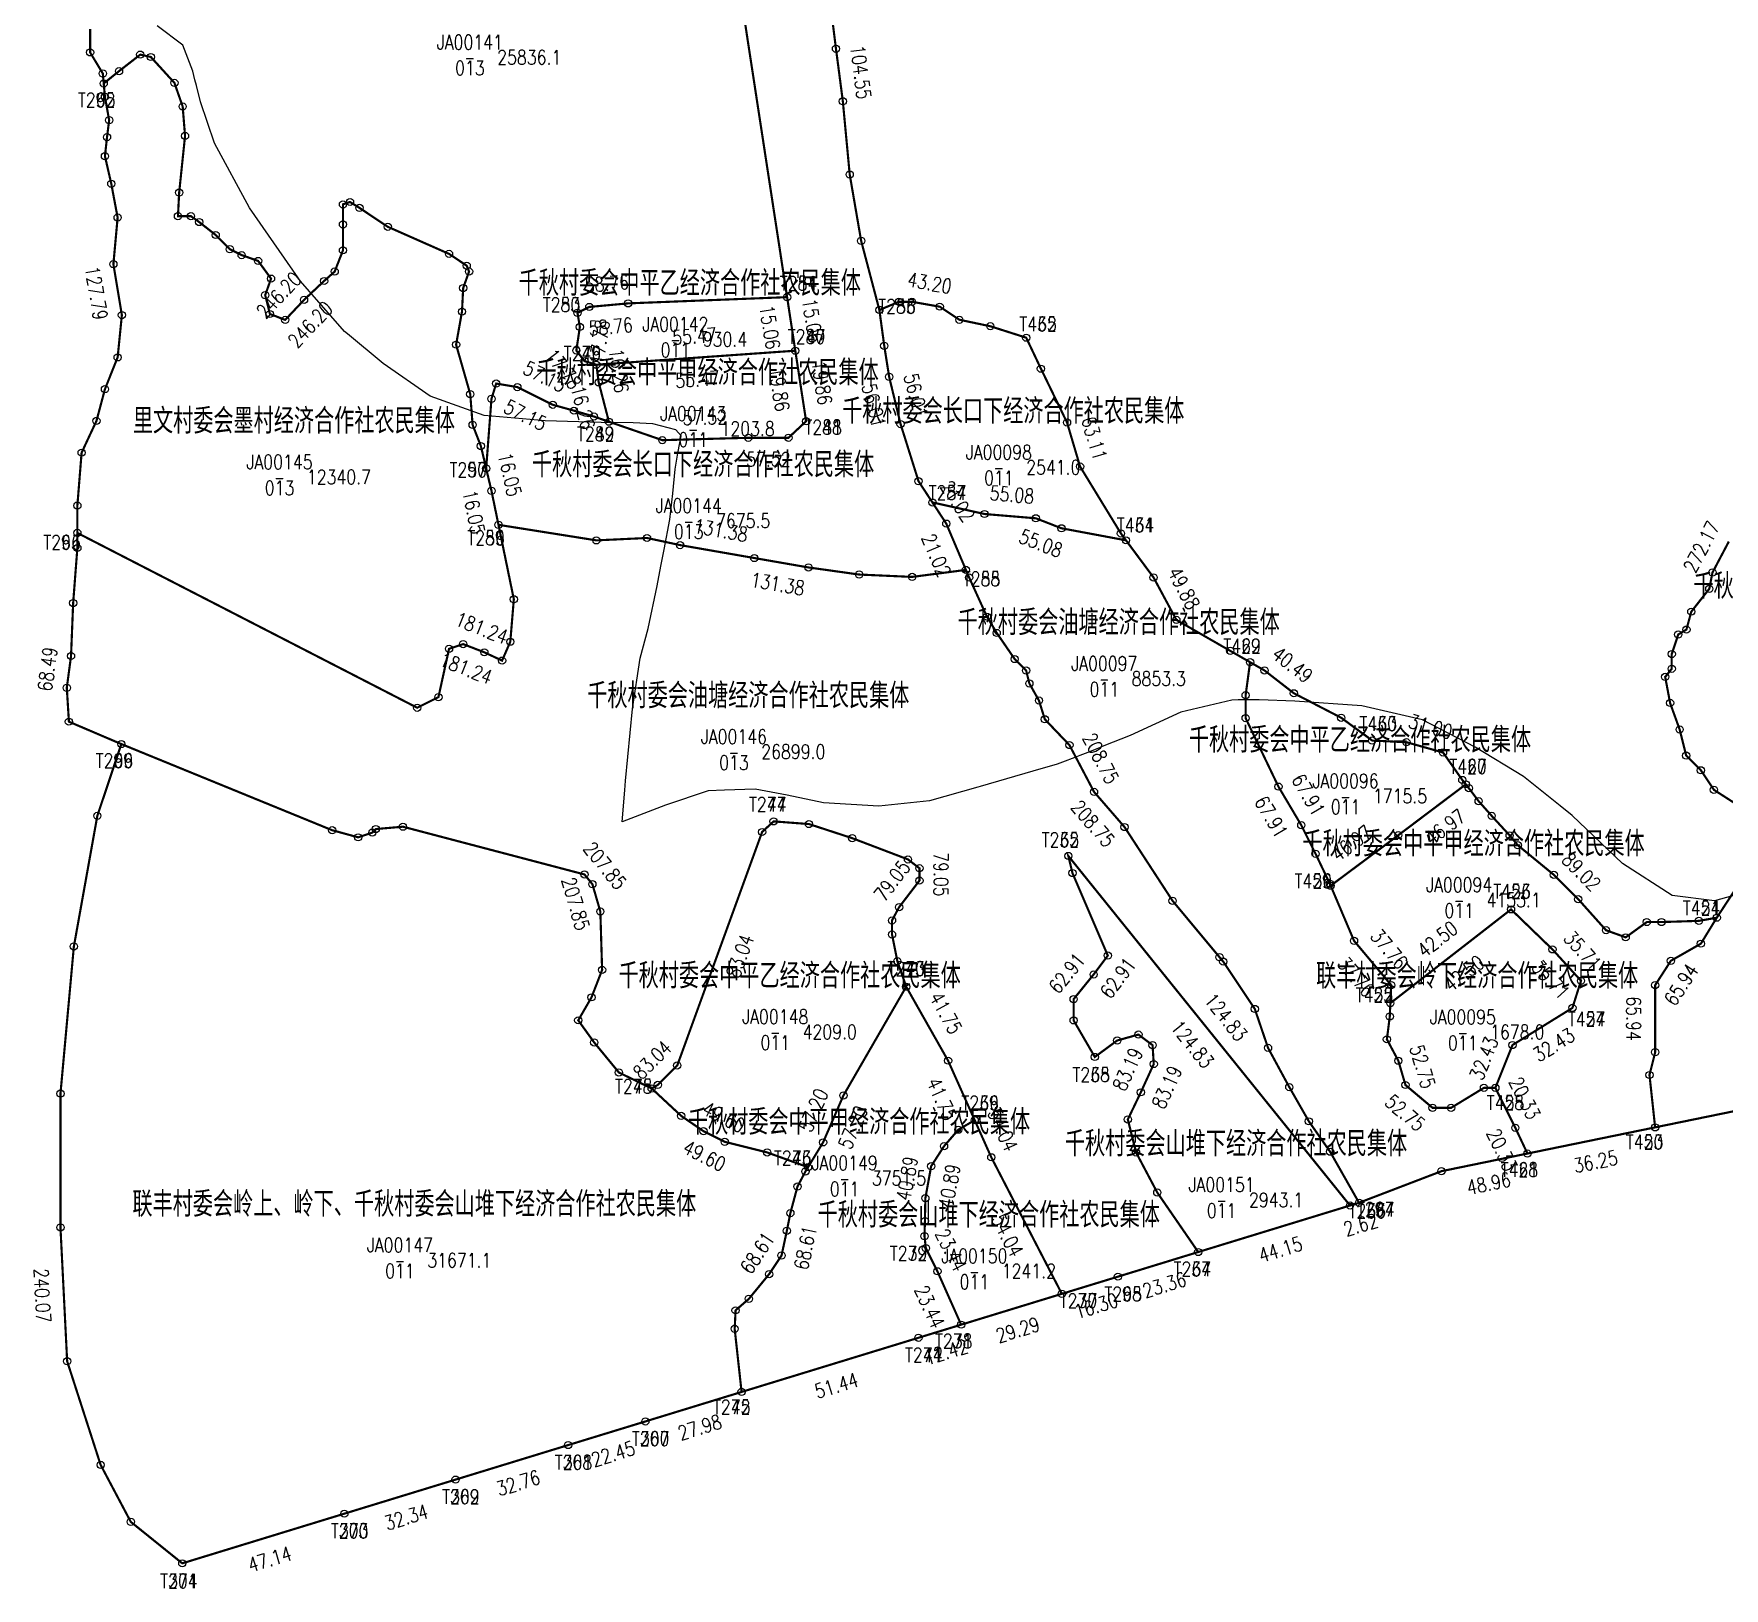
# Model space of a CAD drawing. Extents: x 213960 to 217464, y 137640 to 141047.
# Drawn here: x 213989.8 to 214460, y 137650 to 138082.2 of the extents above; entities that cross this region are included whole.
import ezdxf
from ezdxf.enums import TextEntityAlignment as Align

# ---------------------------------------------------------------- set-up
doc = ezdxf.new("R2010")
doc.units = 0
doc.header["$LTSCALE"] = 2
doc.header["$PDSIZE"] = 0.2
doc.layers.get('0').update_dxf_attribs({"linetype": 'CONTINUOUS'})
for name, color, linetype in [('DJZQ', 7, 'CONTINUOUS'), ('GD', 7, 'CONTINUOUS'), ('JZD', 1, 'CONTINUOUS'), ('JZP', 1, 'CONTINUOUS')]:
    doc.layers.add(name, color=color, linetype=linetype)
doc.styles.add('HZ', font='rs.shx', dxfattribs={"width": 0.8, "bigfont": 'hztxt.shx'})

# ---------------------------------------------------------------- blocks, each defined once
blk = doc.blocks.new('GC0000')
at = {"linetype": 'Continuous'}
blk.add_point((0, 0), dxfattribs=at)

msp = doc.modelspace()

# ---------------------------------------------------------------- linework, layer by layer
at = {"layer": 'DJZQ', "linetype": 'Continuous', "flags": 128}
msp.add_lwpolyline([(214464.96, 137843.21), (214457.26, 137841.1), (214445.5, 137842.6), (214431.72, 137851.47), (214417.7, 137864.81), (214414.37, 137867.48), (214404.14, 137875.69), (214390.75, 137883.84), (214376.1, 137891.47), (214359.16, 137895.34), (214340.52, 137896.67), (214330.62, 137896.96), (214328.24, 137897.03), (214324.82, 137896.97), (214323.02, 137896.94), (214308.88, 137893.57), (214294.75, 137887.11), (214287.48, 137884.19), (214285.73, 137883.48), (214282.2, 137882.06), (214280.76, 137881.48), (214279.36, 137880.95), (214275.93, 137879.64), (214274.42, 137879.07), (214267.68, 137877.12), (214260.33, 137875), (214253.05, 137872.91), (214252.38, 137872.72), (214238.94, 137868.93), (214224.89, 137867.46), (214209.43, 137868.38), (214199.39, 137870.51), (214190.46, 137872.18), (214181.96, 137871.85), (214177.36, 137871.67), (214165.55, 137867.75), (214153.47, 137863.09), (214154.21, 137871.85), (214154.45, 137874.44), (214156.38, 137894.51), (214158.46, 137908.55), (214160.71, 137916.8), (214163.18, 137928.68), (214164.22, 137934.17), (214165.18, 137938.75), (214166.72, 137947.11), (214167.54, 137954.39), (214168.22, 137961.1), (214169, 137965.53), (214169.5, 137968.41), (214169.9, 137970.36), (214168.4, 137972.09), (214161.99, 137973.77), (214156.56, 137974), (214147.63, 137974.06), (214132.04, 137974.59), (214130.06, 137974.76), (214115.11, 137976.08), (214100.09, 137981.4), (214086.98, 137990.48), (214077.1, 137998.77), (214076.3, 137999.44), (214064.01, 138013.35), (214063.36, 138014.29), (214049.87, 138033.8), (214040.11, 138051.72), (214036.22, 138063.26), (214035.07, 138067.78), (214034.67, 138069.36), (214034.05, 138071.78), (214031.27, 138078.97), (214024.18, 138084.36)], dxfattribs=at)
at = {"layer": 'GD', "linetype": 'Continuous'}
for centre in [(214212.94, 138078.03), (214005.5, 138077), (214019.45, 138076.38), (214022.4, 138075.72), (214009.04, 138071.12), (214013.55, 138071.79), (214009.63, 138064.64), (214028.96, 138068.51), (214031.25, 138061.95), (214214.85, 138063.41), (214010.8, 138058.16), (214010.21, 138053.45), (214031.91, 138053.76), (214009.63, 138048.15), (214011.39, 138040.49), (214216.76, 138043.06), (214030.27, 138038.03), (214013.16, 138031.07), (214029.94, 138031.47), (214033.55, 138031.47), (214075.83, 138034.75), (214077.79, 138035.4), (214080.42, 138033.77), (214035.84, 138029.83), (214075.83, 138029.18), (214088.28, 138028.52), (214040.43, 138026.23), (214044.36, 138022.29), (214075.83, 138021.97), (214219.94, 138024.62), (214011.98, 138018.12), (214047.64, 138020.65), (214052.23, 138019.02), (214105.33, 138020.98), (214110.24, 138017.7), (214055.83, 138014.1), (214070.58, 138013.44), (214073.53, 138016.07), (214110.9, 138016.07), (214054.2, 138009.51), (214065.01, 138008.2), (214109.26, 138011.48), (214230.45, 138007.66), (214234.08, 138007.66), (214014.34, 138003.98), (214055.51, 138004.27), (214108.93, 138004.92), (214144.33, 138006.23), (214155.15, 138007.22), (214241.8, 138006.3), (214059.77, 138002.63), (214141.71, 138000.66), (214247.25, 138002.67), (214255.87, 138000.86), (214107.29, 137995.74), (214140.73, 137994.11), (214226.37, 137995.41), (214013.16, 137992.21), (214143.02, 137991.16), (214269.94, 137989.06), (214118.44, 137984.93), (214146.95, 137985.26), (214227.73, 137986.8), (214009.63, 137983.37), (214111.23, 137981.98), (214117.13, 137980.67), (214124.34, 137983.94), (214134.17, 137979.03), (214140.07, 137977.39), (214145.64, 137975.75), (214007.27, 137974.54), (214111.88, 137973.46), (214230.91, 137973.65), (214277.2, 137974.1), (214003.14, 137965.71), (214114.18, 137967.56), (214164.65, 137969.19), (214188.58, 137969.85), (214199.72, 137969.85), (214280.83, 137961.85), (214235.9, 137957.77), (214117.13, 137955.1), (214001.96, 137950.99), (214254.24, 137948.66), (214268.53, 137947.47), (214160.39, 137941.99), (214243.62, 137945.98), (214275.67, 137944.69), (214292.18, 137943.26), (214001.96, 137939.21), (214146.3, 137941.33), (214169.57, 137940.02), (214190.22, 137936.42), (214205.3, 137933.8), (214456.72, 137932.4), (214219.39, 137931.83), (214234.14, 137931.17), (214249.97, 137931.02), (214301.26, 137931.02), (214455.82, 137927.86), (214000.79, 137923.9), (214123.35, 137924.95), (214254.93, 137920.12), (214307.61, 137919.22), (214450.82, 137921.51), (214257.65, 137915.59), (214447.19, 137915.16), (214449.46, 137916.52), (214000.2, 137909.18), (214105.33, 137911.18), (214109.26, 137912.49), (214115.16, 137910.2), (214122.37, 137913.15), (214322.59, 137910.61), (214445.38, 137909.72), (214120.08, 137907.9), (214262.64, 137908.33), (214265.82, 137905.16), (214332.12, 137905.17), (214445.38, 137905.64), (213999.02, 137900.34), (214266.73, 137901.53), (214443.56, 137903.37), (214096.48, 137894.79), (214102.38, 137897.74), (214269.4, 137896.79), (214326.87, 137898.26), (214340.29, 137898.82), (214444.92, 137896.12), (213999.61, 137890.92), (214271.03, 137891.58), (214326.87, 137891.91), (214353.45, 137892.01), (214447.58, 137888.75), (214277.87, 137884.42), (214371.6, 137885.21), (214381.78, 137882.35), (214449.4, 137881.49), (214453.48, 137877.41), (214284.72, 137871.4), (214336, 137872.86), (214387.13, 137874.72), (214388.94, 137872.45), (214457.11, 137871.97), (214391.67, 137868.82), (214007.51, 137864.72), (214205.42, 137862.46), (214342.35, 137862.14), (214395.3, 137864.74), (214072.84, 137860.74), (214080.05, 137858.77), (214083.99, 137860.08), (214084.97, 137861.07), (214092.51, 137861.72), (214192.4, 137860.25), (214217.47, 137858.53), (214293.19, 137861.63), (214369.34, 137859.36), (214400.29, 137859.3), (214232.96, 137852.63), (214346.32, 137854.2), (214402.56, 137856.58), (214142.98, 137848.45), (214236.15, 137850.17), (214278.71, 137848.84), (214412.57, 137848.36), (214145.2, 137845.74), (214236.15, 137846.73), (214350.29, 137845.87), (214230.5, 137839.35), (214306.55, 137841.12), (214419.38, 137841.56), (214147.41, 137838.12), (214228.53, 137835.67), (214438.44, 137835.21), (214442.53, 137835.21), (214452.93, 137835.54), (214228.53, 137831.73), (214357.03, 137829.99), (214427.1, 137832.94), (214432.58, 137830.96), (214453.48, 137829.2), (214000.99, 137828.44), (214230.01, 137824.36), (214288.54, 137825.89), (214319.6, 137825.45), (214320.64, 137824.21), (214412.2, 137827.61), (214445.14, 137824.44), (214147.9, 137821.9), (214284.61, 137820.65), (214367.35, 137817.69), (214420.14, 137818.88), (214440.78, 137817.69), (214144.95, 137814.28), (214279.03, 137813.77), (214329.42, 137811.05), (214141.26, 137807.89), (214279.03, 137807.87), (214366.96, 137808.96), (214145.69, 137801.74), (214291.16, 137802.29), (214297.06, 137803.93), (214300.99, 137800.98), (214366.16, 137802.61), (214401.09, 137801.02), (214244.12, 137796.67), (214333.11, 137800.22), (214369.34, 137796.66), (214440.78, 137799.04), (214152.57, 137793.38), (214168.8, 137795.35), (214301.32, 137795.74), (214439.19, 137792.69), (213997.26, 137787.51), (214163.39, 137789.94), (214215.01, 137786.99), (214297.72, 137787.87), (214339.01, 137789.33), (214371.32, 137789.91), (214393.15, 137789.12), (214378.86, 137783.56), (214384.02, 137783.56), (214169.89, 137781.32), (214246.97, 137777.48), (214294.11, 137780.33), (214344.45, 137779.81), (214401.88, 137778), (214176.11, 137777.06), (214182.01, 137774.11), (214209.36, 137773.96), (214243, 137772.9), (214193.81, 137771.16), (214256.13, 137769.81), (214296.4, 137771.16), (214350.36, 137771.36), (214204.44, 137765.85), (214239.41, 137767.33), (214381.33, 137765.94), (214202.23, 137761.67), (214237.8, 137758.42), (214302.3, 137760.01), (214200.26, 137754.3), (213997.26, 137750.31), (214199.28, 137749.38), (214237.68, 137752.1), (214237.56, 137747.89), (214197.8, 137742.5), (214194.36, 137737.33), (214241.15, 137738.11), (214188.71, 137730.45), (214185.02, 137727.26), (214184.77, 137722.09), (213999.12, 137713.1), (214008.44, 137684.27), (214016.82, 137668.45)]:
    msp.add_circle(centre, 1, dxfattribs=at)
at = {"layer": 'JZD', "color": 7, "const_width": 0.6}
for points in [[(214210.4, 138098.38), (214212.94, 138078.03), (214214.85, 138063.41), (214216.76, 138043.06), (214219.94, 138024.62), (214225.01, 138005.39), (214226.37, 137995.41), (214227.73, 137986.8), (214230.91, 137973.65), (214235.9, 137957.77), (214239.76, 137951.88), (214243.62, 137945.98), (214249.08, 137933.12), (214234.14, 137931.17), (214219.39, 137931.83), (214205.3, 137933.8), (214190.22, 137936.42), (214169.57, 137940.02), (214160.39, 137941.99), (214146.3, 137941.33), (214119.08, 137945.65), (214117.13, 137955.1), (214115.65, 137961.33), (214117.13, 137980.67), (214118.44, 137984.93), (214124.34, 137983.94), (214134.17, 137979.03), (214140.07, 137977.39), (214145.64, 137975.75), (214149.79, 137974.32), (214164.65, 137969.19), (214188.58, 137969.85), (214199.72, 137969.85), (214204.64, 137974.44), (214201.63, 137994.06), (214199.35, 138008.95), (214186.29, 138094.07)], [(214186.29, 138094.07), (214199.35, 138008.95), (214155.15, 138007.22), (214144.33, 138006.23), (214141.05, 138004.59), (214141.71, 138000.66), (214140.73, 137994.11), (214143.02, 137991.16), (214146.3, 137990.17), (214146.95, 137985.26), (214149.79, 137974.32), (214145.64, 137975.75), (214140.07, 137977.39), (214134.17, 137979.03), (214124.34, 137983.94), (214118.44, 137984.93), (214117.13, 137980.67), (214115.65, 137961.33), (214114.18, 137967.56), (214111.88, 137973.46), (214111.23, 137981.98), (214107.29, 137995.74), (214108.93, 138004.92), (214109.26, 138011.48), (214110.9, 138016.07), (214110.24, 138017.7), (214105.33, 138020.98), (214088.28, 138028.52), (214080.42, 138033.77), (214077.79, 138035.4), (214075.83, 138034.75), (214075.83, 138029.18), (214075.83, 138021.97), (214073.53, 138016.07), (214070.58, 138013.44), (214065.01, 138008.2), (214059.77, 138002.63), (214055.51, 138004.27), (214054.2, 138009.51), (214055.83, 138014.1), (214052.23, 138019.02), (214047.64, 138020.65), (214044.36, 138022.29), (214040.43, 138026.23), (214035.84, 138029.83), (214033.55, 138031.47), (214029.94, 138031.47), (214030.27, 138038.03), (214031.91, 138053.76), (214031.25, 138061.95), (214028.96, 138068.51), (214022.4, 138075.72), (214019.45, 138076.38), (214013.55, 138071.79), (214009.29, 138068.37), (214009.04, 138071.12), (214005.5, 138077), (214005.5, 138083.48)], [(214463.47, 137867.89), (214457.11, 137871.97), (214453.48, 137877.41), (214449.4, 137881.49), (214447.58, 137888.75), (214444.92, 137896.12), (214443.56, 137903.37), (214445.38, 137905.64), (214445.38, 137909.72), (214447.19, 137915.16), (214449.46, 137916.52), (214450.82, 137921.51), (214455.82, 137927.86), (214456.72, 137932.4), (214461.26, 137941.01)], [(214495.64, 137789.37), (214440.76, 137778.13), (214439.19, 137792.69), (214440.78, 137799.04), (214440.78, 137817.69), (214445.14, 137824.44), (214453.48, 137829.2), (214457.9, 137836.42), (214464.81, 137846.96)]]:
    msp.add_lwpolyline(points, dxfattribs=at)
for points in [[(214009.29, 138068.37), (214013.55, 138071.79), (214019.45, 138076.38), (214022.4, 138075.72), (214028.96, 138068.51), (214031.25, 138061.95), (214031.91, 138053.76), (214030.27, 138038.03), (214029.94, 138031.47), (214033.55, 138031.47), (214035.84, 138029.83), (214040.43, 138026.23), (214044.36, 138022.29), (214047.64, 138020.65), (214052.23, 138019.02), (214055.83, 138014.1), (214054.2, 138009.51), (214055.51, 138004.27), (214059.77, 138002.63), (214065.01, 138008.2), (214070.58, 138013.44), (214073.53, 138016.07), (214075.83, 138021.97), (214075.83, 138029.18), (214075.83, 138034.75), (214077.79, 138035.4), (214080.42, 138033.77), (214088.28, 138028.52), (214105.33, 138020.98), (214110.24, 138017.7), (214110.9, 138016.07), (214109.26, 138011.48), (214108.93, 138004.92), (214107.29, 137995.74), (214111.23, 137981.98), (214111.88, 137973.46), (214114.18, 137967.56), (214115.65, 137961.33), (214117.13, 137955.1), (214119.08, 137945.65), (214123.35, 137924.95), (214122.37, 137913.15), (214120.08, 137907.9), (214115.16, 137910.2), (214109.26, 137912.49), (214105.33, 137911.18), (214102.38, 137897.74), (214096.48, 137894.79), (214001.96, 137943.4), (214001.96, 137950.99), (214003.14, 137965.71), (214007.27, 137974.54), (214009.63, 137983.37), (214013.16, 137992.21), (214014.34, 138003.98), (214011.98, 138018.12), (214013.16, 138031.07), (214011.39, 138040.49), (214009.63, 138048.15), (214010.21, 138053.45), (214010.8, 138058.16), (214009.63, 138064.64)], [(214141.05, 138004.59), (214144.33, 138006.23), (214155.15, 138007.22), (214199.35, 138008.95), (214201.63, 137994.06), (214146.3, 137990.17), (214143.02, 137991.16), (214140.73, 137994.11), (214141.71, 138000.66)], [(214225.01, 138005.39), (214230.45, 138007.66), (214234.08, 138007.66), (214241.8, 138006.3), (214247.25, 138002.67), (214255.87, 138000.86), (214265.85, 137997.68), (214269.94, 137989.06), (214277.2, 137974.1), (214280.83, 137961.85), (214292.18, 137943.26), (214293.6, 137941.34), (214275.67, 137944.69), (214268.53, 137947.47), (214254.24, 137948.66), (214239.76, 137951.88), (214235.9, 137957.77), (214230.91, 137973.65), (214227.73, 137986.8), (214226.37, 137995.41)], [(214146.3, 137990.17), (214201.63, 137994.06), (214204.64, 137974.44), (214199.72, 137969.85), (214188.58, 137969.85), (214164.65, 137969.19), (214149.79, 137974.32), (214146.95, 137985.26)], [(214239.76, 137951.88), (214254.24, 137948.66), (214268.53, 137947.47), (214275.67, 137944.69), (214293.6, 137941.34), (214301.26, 137931.02), (214307.61, 137919.22), (214322.59, 137910.61), (214328.11, 137907.46), (214326.87, 137898.26), (214326.87, 137891.91), (214336, 137872.86), (214342.35, 137862.14), (214346.32, 137854.2), (214350.29, 137845.87), (214350.52, 137845.32), (214357.03, 137829.99), (214367.35, 137817.69), (214367.12, 137812.65), (214366.96, 137808.96), (214366.16, 137802.61), (214369.34, 137796.66), (214371.32, 137789.91), (214378.86, 137783.56), (214384.02, 137783.56), (214393.15, 137789.12), (214396.33, 137789.12), (214401.88, 137778), (214405.25, 137770.85), (214381.33, 137765.94), (214358.41, 137757.17), (214350.36, 137771.36), (214344.45, 137779.81), (214339.01, 137789.33), (214333.11, 137800.22), (214329.42, 137811.05), (214320.64, 137824.21), (214319.6, 137825.45), (214306.55, 137841.12), (214293.19, 137861.63), (214284.72, 137871.4), (214277.87, 137884.42), (214271.03, 137891.58), (214269.4, 137896.79), (214266.73, 137901.53), (214265.82, 137905.16), (214262.64, 137908.33), (214257.65, 137915.59), (214254.93, 137920.12), (214249.97, 137931.02), (214249.08, 137933.12), (214243.62, 137945.98)], [(214001.96, 137943.4), (214096.48, 137894.79), (214102.38, 137897.74), (214105.33, 137911.18), (214109.26, 137912.49), (214115.16, 137910.2), (214120.08, 137907.9), (214122.37, 137913.15), (214123.35, 137924.95), (214119.08, 137945.65), (214146.3, 137941.33), (214160.39, 137941.99), (214169.57, 137940.02), (214190.22, 137936.42), (214205.3, 137933.8), (214219.39, 137931.83), (214234.14, 137931.17), (214249.08, 137933.12), (214249.97, 137931.02), (214254.93, 137920.12), (214257.65, 137915.59), (214262.64, 137908.33), (214265.82, 137905.16), (214266.73, 137901.53), (214269.4, 137896.79), (214271.03, 137891.58), (214277.87, 137884.42), (214284.72, 137871.4), (214293.19, 137861.63), (214306.55, 137841.12), (214319.6, 137825.45), (214320.64, 137824.21), (214329.42, 137811.05), (214333.11, 137800.22), (214339.01, 137789.33), (214344.45, 137779.81), (214350.36, 137771.36), (214358.41, 137757.17), (214355.9, 137756.4), (214277.56, 137853.59), (214278.71, 137848.84), (214288.54, 137825.89), (214284.61, 137820.65), (214279.03, 137813.77), (214279.03, 137807.87), (214284.93, 137797.7), (214291.16, 137802.29), (214297.06, 137803.93), (214300.99, 137800.98), (214301.32, 137795.74), (214297.72, 137787.87), (214294.11, 137780.33), (214296.4, 137771.16), (214302.3, 137760.01), (214313.69, 137743.47), (214291.35, 137736.62), (214275.76, 137731.85), (214256.13, 137769.81), (214251.52, 137780.13), (214244.12, 137796.67), (214232.47, 137817.23), (214230.01, 137824.36), (214228.53, 137831.73), (214228.53, 137835.67), (214230.5, 137839.35), (214236.15, 137846.73), (214236.15, 137850.17), (214232.96, 137852.63), (214217.47, 137858.53), (214205.42, 137862.46), (214195.59, 137863.2), (214192.4, 137860.25), (214168.8, 137795.35), (214163.39, 137789.94), (214161.67, 137788.96), (214152.57, 137793.38), (214145.69, 137801.74), (214141.26, 137807.89), (214144.95, 137814.28), (214147.9, 137821.9), (214147.41, 137838.12), (214145.2, 137845.74), (214142.98, 137848.45), (214092.51, 137861.72), (214084.97, 137861.07), (214083.99, 137860.08), (214080.05, 137858.77), (214072.84, 137860.74), (214014.19, 137884.7), (213999.61, 137890.92), (213999.02, 137900.34), (214000.2, 137909.18), (214000.79, 137923.9), (214001.96, 137939.21)], [(214328.11, 137907.46), (214332.12, 137905.17), (214340.29, 137898.82), (214353.45, 137892.01), (214362.07, 137885.67), (214371.6, 137885.21), (214381.78, 137882.35), (214387.13, 137874.72), (214388.11, 137873.5), (214369.34, 137859.36), (214350.52, 137845.32), (214350.29, 137845.87), (214346.32, 137854.2), (214342.35, 137862.14), (214336, 137872.86), (214326.87, 137891.91), (214326.87, 137898.26)], [(214014.19, 137884.7), (214072.84, 137860.74), (214080.05, 137858.77), (214083.99, 137860.08), (214084.97, 137861.07), (214092.51, 137861.72), (214142.98, 137848.45), (214145.2, 137845.74), (214147.41, 137838.12), (214147.9, 137821.9), (214144.95, 137814.28), (214141.26, 137807.89), (214145.69, 137801.74), (214152.57, 137793.38), (214161.67, 137788.96), (214169.89, 137781.32), (214176.11, 137777.06), (214182.01, 137774.11), (214193.81, 137771.16), (214205.17, 137767.05), (214204.44, 137765.85), (214202.23, 137761.67), (214200.26, 137754.3), (214199.28, 137749.38), (214197.8, 137742.5), (214194.36, 137737.33), (214188.71, 137730.45), (214185.02, 137727.26), (214184.77, 137722.09), (214186.69, 137704.57), (214159.94, 137696.37), (214138.47, 137689.8), (214107.15, 137680.2), (214076.22, 137670.73), (214031.14, 137656.92), (214016.82, 137668.45), (214008.44, 137684.27), (213999.12, 137713.1), (213997.26, 137750.31), (213997.26, 137787.51), (214000.99, 137828.44), (214007.51, 137864.72)], [(214350.52, 137845.32), (214369.34, 137859.36), (214388.11, 137873.5), (214388.94, 137872.45), (214391.67, 137868.82), (214395.3, 137864.74), (214400.29, 137859.3), (214402.56, 137856.58), (214412.57, 137848.36), (214419.38, 137841.56), (214427.1, 137832.94), (214432.58, 137830.96), (214438.44, 137835.21), (214442.53, 137835.21), (214452.93, 137835.54), (214457.9, 137836.42), (214453.48, 137829.2), (214445.14, 137824.44), (214440.78, 137817.69), (214440.78, 137799.04), (214439.19, 137792.69), (214440.76, 137778.13), (214405.25, 137770.85), (214401.88, 137778), (214396.33, 137789.12), (214401.09, 137801.02), (214417.76, 137811.34), (214420.14, 137818.88), (214412.2, 137827.61), (214400.69, 137838.73), (214367.12, 137812.65), (214367.35, 137817.69), (214357.03, 137829.99)], [(214195.59, 137863.2), (214205.42, 137862.46), (214217.47, 137858.53), (214232.96, 137852.63), (214236.15, 137850.17), (214236.15, 137846.73), (214230.5, 137839.35), (214228.53, 137835.67), (214228.53, 137831.73), (214230.01, 137824.36), (214232.47, 137817.23), (214215.01, 137786.99), (214209.36, 137773.96), (214205.17, 137767.05), (214193.81, 137771.16), (214182.01, 137774.11), (214176.11, 137777.06), (214169.89, 137781.32), (214161.67, 137788.96), (214163.39, 137789.94), (214168.8, 137795.35), (214192.4, 137860.25)], [(214277.56, 137853.59), (214355.9, 137756.4), (214313.69, 137743.47), (214302.3, 137760.01), (214296.4, 137771.16), (214294.11, 137780.33), (214297.72, 137787.87), (214301.32, 137795.74), (214300.99, 137800.98), (214297.06, 137803.93), (214291.16, 137802.29), (214284.93, 137797.7), (214279.03, 137807.87), (214279.03, 137813.77), (214284.61, 137820.65), (214288.54, 137825.89), (214278.71, 137848.84)], [(214367.12, 137812.65), (214400.69, 137838.73), (214412.2, 137827.61), (214420.14, 137818.88), (214417.76, 137811.34), (214401.09, 137801.02), (214396.33, 137789.12), (214393.15, 137789.12), (214384.02, 137783.56), (214378.86, 137783.56), (214371.32, 137789.91), (214369.34, 137796.66), (214366.16, 137802.61), (214366.96, 137808.96)], [(214232.47, 137817.23), (214244.12, 137796.67), (214251.52, 137780.13), (214246.97, 137777.48), (214243, 137772.9), (214239.41, 137767.33), (214237.8, 137758.42), (214237.68, 137752.1), (214237.56, 137747.89), (214237.93, 137744.55), (214241.15, 137738.11), (214247.75, 137723.27), (214235.88, 137719.63), (214186.69, 137704.57), (214184.77, 137722.09), (214185.02, 137727.26), (214188.71, 137730.45), (214194.36, 137737.33), (214197.8, 137742.5), (214199.28, 137749.38), (214200.26, 137754.3), (214202.23, 137761.67), (214204.44, 137765.85), (214205.17, 137767.05), (214209.36, 137773.96), (214215.01, 137786.99)], [(214251.52, 137780.13), (214256.13, 137769.81), (214275.76, 137731.85), (214247.75, 137723.27), (214241.15, 137738.11), (214237.93, 137744.55), (214237.56, 137747.89), (214237.68, 137752.1), (214237.8, 137758.42), (214239.41, 137767.33), (214243, 137772.9), (214246.97, 137777.48)]]:
    msp.add_lwpolyline(points, close=True, dxfattribs=at)
at = {"layer": 'JZP', "linetype": 'Continuous'}
for centre in [(214009.29, 138068.37), (214199.35, 138008.95), (214141.05, 138004.59), (214225.01, 138005.39), (214201.63, 137994.06), (214265.85, 137997.68), (214146.3, 137990.17), (214149.79, 137974.32), (214204.64, 137974.44), (214115.65, 137961.33), (214239.76, 137951.88), (214001.96, 137943.4), (214119.08, 137945.65), (214293.6, 137941.34), (214249.08, 137933.12), (214328.11, 137907.46), (214362.07, 137885.67), (214014.19, 137884.7), (214388.11, 137873.5), (214195.59, 137863.2), (214277.56, 137853.59), (214350.52, 137845.32), (214400.69, 137838.73), (214457.9, 137836.42), (214232.47, 137817.23), (214367.12, 137812.65), (214417.76, 137811.34), (214284.93, 137797.7), (214161.67, 137788.96), (214396.33, 137789.12), (214251.52, 137780.13), (214440.76, 137778.13), (214405.25, 137770.85), (214205.17, 137767.05), (214355.9, 137756.4), (214358.41, 137757.17), (214237.93, 137744.55), (214313.69, 137743.47), (214291.35, 137736.62), (214275.76, 137731.85), (214247.75, 137723.27), (214235.88, 137719.63), (214186.69, 137704.57), (214159.94, 137696.37), (214138.47, 137689.8), (214107.15, 137680.2), (214076.22, 137670.73), (214031.14, 137656.92)]:
    msp.add_circle(centre, 1, dxfattribs=at)

# ---------------------------------------------------------------- block references
at = {"layer": 'JZD', "linetype": 'Continuous'}
for p in [(214005.5, 138077), (214019.45, 138076.38), (214019.45, 138076.38), (214022.4, 138075.72), (214022.4, 138075.72), (214212.94, 138078.03), (214009.04, 138071.12), (214013.55, 138071.79), (214013.55, 138071.79), (214009.29, 138068.37), (214009.29, 138068.37), (214028.96, 138068.51), (214028.96, 138068.51), (214009.63, 138064.64), (214031.25, 138061.95), (214031.25, 138061.95), (214214.85, 138063.41), (214010.8, 138058.16), (214010.21, 138053.45), (214031.91, 138053.76), (214031.91, 138053.76), (214009.63, 138048.15), (214216.76, 138043.06), (214011.39, 138040.49), (214030.27, 138038.03), (214030.27, 138038.03), (214075.83, 138034.75), (214075.83, 138034.75), (214077.79, 138035.4), (214077.79, 138035.4), (214080.42, 138033.77), (214080.42, 138033.77), (214013.16, 138031.07), (214029.94, 138031.47), (214029.94, 138031.47), (214033.55, 138031.47), (214033.55, 138031.47), (214035.84, 138029.83), (214035.84, 138029.83), (214075.83, 138029.18), (214075.83, 138029.18), (214088.28, 138028.52), (214088.28, 138028.52), (214040.43, 138026.23), (214040.43, 138026.23), (214219.94, 138024.62), (214011.98, 138018.12), (214044.36, 138022.29), (214044.36, 138022.29), (214047.64, 138020.65), (214047.64, 138020.65), (214052.23, 138019.02), (214052.23, 138019.02), (214075.83, 138021.97), (214075.83, 138021.97), (214105.33, 138020.98), (214105.33, 138020.98), (214055.83, 138014.1), (214055.83, 138014.1), (214070.58, 138013.44), (214070.58, 138013.44), (214073.53, 138016.07), (214073.53, 138016.07), (214110.24, 138017.7), (214110.24, 138017.7), (214110.9, 138016.07), (214110.9, 138016.07), (214054.2, 138009.51), (214054.2, 138009.51), (214109.26, 138011.48), (214109.26, 138011.48), (214199.35, 138008.95), (214199.35, 138008.95), (214199.35, 138008.95), (214014.34, 138003.98), (214055.51, 138004.27), (214055.51, 138004.27), (214065.01, 138008.2), (214065.01, 138008.2), (214108.93, 138004.92), (214108.93, 138004.92), (214141.05, 138004.59), (214141.05, 138004.59), (214144.33, 138006.23), (214144.33, 138006.23), (214155.15, 138007.22), (214155.15, 138007.22), (214225.01, 138005.39), (214225.01, 138005.39), (214230.45, 138007.66), (214234.08, 138007.66), (214241.8, 138006.3), (214059.77, 138002.63), (214059.77, 138002.63), (214141.71, 138000.66), (214141.71, 138000.66), (214247.25, 138002.67), (214255.87, 138000.86), (214107.29, 137995.74), (214107.29, 137995.74), (214226.37, 137995.41), (214226.37, 137995.41), (214265.85, 137997.68), (214013.16, 137992.21), (214140.73, 137994.11), (214140.73, 137994.11), (214143.02, 137991.16), (214143.02, 137991.16), (214146.3, 137990.17), (214146.3, 137990.17), (214146.3, 137990.17), (214201.63, 137994.06), (214201.63, 137994.06), (214201.63, 137994.06), (214146.95, 137985.26), (214146.95, 137985.26), (214227.73, 137986.8), (214227.73, 137986.8), (214269.94, 137989.06), (214009.63, 137983.37), (214111.23, 137981.98), (214111.23, 137981.98), (214117.13, 137980.67), (214117.13, 137980.67), (214118.44, 137984.93), (214118.44, 137984.93), (214124.34, 137983.94), (214124.34, 137983.94), (214134.17, 137979.03), (214134.17, 137979.03), (214140.07, 137977.39), (214140.07, 137977.39), (214145.64, 137975.75), (214145.64, 137975.75), (214007.27, 137974.54), (214111.88, 137973.46), (214111.88, 137973.46), (214149.79, 137974.32), (214149.79, 137974.32), (214149.79, 137974.32), (214204.64, 137974.44), (214204.64, 137974.44), (214230.91, 137973.65), (214230.91, 137973.65), (214277.2, 137974.1), (214114.18, 137967.56), (214114.18, 137967.56), (214164.65, 137969.19), (214164.65, 137969.19), (214188.58, 137969.85), (214188.58, 137969.85), (214199.72, 137969.85), (214199.72, 137969.85), (214003.14, 137965.71), (214280.83, 137961.85), (214115.65, 137961.33), (214115.65, 137961.33), (214115.65, 137961.33), (214235.9, 137957.77), (214235.9, 137957.77), (214117.13, 137955.1), (214117.13, 137955.1), (214001.96, 137950.99), (214239.76, 137951.88), (214239.76, 137951.88), (214239.76, 137951.88), (214254.24, 137948.66), (214254.24, 137948.66), (214268.53, 137947.47), (214268.53, 137947.47), (214001.96, 137943.4), (214001.96, 137943.4), (214119.08, 137945.65), (214119.08, 137945.65), (214119.08, 137945.65), (214243.62, 137945.98), (214243.62, 137945.98), (214275.67, 137944.69), (214275.67, 137944.69), (214292.18, 137943.26), (214001.96, 137939.21), (214146.3, 137941.33), (214146.3, 137941.33), (214160.39, 137941.99), (214160.39, 137941.99), (214169.57, 137940.02), (214169.57, 137940.02), (214293.6, 137941.34), (214293.6, 137941.34), (214190.22, 137936.42), (214190.22, 137936.42), (214205.3, 137933.8), (214205.3, 137933.8), (214219.39, 137931.83), (214219.39, 137931.83), (214234.14, 137931.17), (214234.14, 137931.17), (214249.08, 137933.12), (214249.08, 137933.12), (214249.08, 137933.12), (214249.97, 137931.02), (214249.97, 137931.02), (214301.26, 137931.02), (214456.72, 137932.4), (214000.79, 137923.9), (214123.35, 137924.95), (214123.35, 137924.95), (214455.82, 137927.86), (214254.93, 137920.12), (214254.93, 137920.12), (214307.61, 137919.22), (214450.82, 137921.51), (214257.65, 137915.59), (214257.65, 137915.59), (214447.19, 137915.16), (214449.46, 137916.52), (214105.33, 137911.18), (214105.33, 137911.18), (214109.26, 137912.49), (214109.26, 137912.49), (214115.16, 137910.2), (214115.16, 137910.2), (214122.37, 137913.15), (214122.37, 137913.15), (214322.59, 137910.61), (214000.2, 137909.18), (214120.08, 137907.9), (214120.08, 137907.9), (214262.64, 137908.33), (214262.64, 137908.33), (214265.82, 137905.16), (214265.82, 137905.16), (214328.11, 137907.46), (214328.11, 137907.46), (214332.12, 137905.17), (214445.38, 137909.72), (214445.38, 137905.64), (214266.73, 137901.53), (214266.73, 137901.53), (214443.56, 137903.37), (213999.02, 137900.34), (214102.38, 137897.74), (214102.38, 137897.74), (214269.4, 137896.79), (214269.4, 137896.79), (214326.87, 137898.26), (214326.87, 137898.26), (214340.29, 137898.82), (214444.92, 137896.12), (214096.48, 137894.79), (214096.48, 137894.79), (214271.03, 137891.58), (214271.03, 137891.58), (214326.87, 137891.91), (214326.87, 137891.91), (214353.45, 137892.01), (213999.61, 137890.92), (214447.58, 137888.75), (214014.19, 137884.7), (214014.19, 137884.7), (214277.87, 137884.42), (214277.87, 137884.42), (214362.07, 137885.67), (214371.6, 137885.21), (214381.78, 137882.35), (214449.4, 137881.49), (214453.48, 137877.41), (214336, 137872.86), (214336, 137872.86), (214387.13, 137874.72), (214388.11, 137873.5), (214388.11, 137873.5), (214388.94, 137872.45), (214284.72, 137871.4), (214284.72, 137871.4), (214391.67, 137868.82), (214457.11, 137871.97), (214007.51, 137864.72), (214195.59, 137863.2), (214195.59, 137863.2), (214395.3, 137864.74), (214072.84, 137860.74), (214072.84, 137860.74), (214080.05, 137858.77), (214080.05, 137858.77), (214083.99, 137860.08), (214083.99, 137860.08), (214084.97, 137861.07), (214084.97, 137861.07), (214092.51, 137861.72), (214092.51, 137861.72), (214192.4, 137860.25), (214192.4, 137860.25), (214205.42, 137862.46), (214205.42, 137862.46), (214217.47, 137858.53), (214217.47, 137858.53), (214293.19, 137861.63), (214293.19, 137861.63), (214342.35, 137862.14), (214342.35, 137862.14), (214369.34, 137859.36), (214369.34, 137859.36), (214400.29, 137859.3), (214277.56, 137853.59), (214277.56, 137853.59), (214346.32, 137854.2), (214346.32, 137854.2), (214402.56, 137856.58), (214232.96, 137852.63), (214232.96, 137852.63), (214236.15, 137850.17), (214236.15, 137850.17), (214278.71, 137848.84), (214278.71, 137848.84), (214142.98, 137848.45), (214142.98, 137848.45), (214145.2, 137845.74), (214145.2, 137845.74), (214236.15, 137846.73), (214236.15, 137846.73), (214350.29, 137845.87), (214350.29, 137845.87), (214350.52, 137845.32), (214350.52, 137845.32), (214350.52, 137845.32), (214412.57, 137848.36), (214230.5, 137839.35), (214230.5, 137839.35), (214306.55, 137841.12), (214306.55, 137841.12), (214419.38, 137841.56), (214147.41, 137838.12), (214147.41, 137838.12), (214228.53, 137835.67), (214228.53, 137835.67), (214400.69, 137838.73), (214400.69, 137838.73), (214438.44, 137835.21), (214442.53, 137835.21), (214452.93, 137835.54), (214457.9, 137836.42), (214457.9, 137836.42), (214228.53, 137831.73), (214228.53, 137831.73), (214357.03, 137829.99), (214357.03, 137829.99), (214427.1, 137832.94), (214432.58, 137830.96), (214000.99, 137828.44), (214288.54, 137825.89), (214288.54, 137825.89), (214319.6, 137825.45), (214319.6, 137825.45), (214412.2, 137827.61), (214412.2, 137827.61), (214453.48, 137829.2), (214453.48, 137829.2), (214147.9, 137821.9), (214147.9, 137821.9), (214230.01, 137824.36), (214230.01, 137824.36), (214284.61, 137820.65), (214284.61, 137820.65), (214320.64, 137824.21), (214320.64, 137824.21), (214445.14, 137824.44), (214445.14, 137824.44), (214232.47, 137817.23), (214232.47, 137817.23), (214232.47, 137817.23), (214367.35, 137817.69), (214367.35, 137817.69), (214420.14, 137818.88), (214420.14, 137818.88), (214440.78, 137817.69), (214440.78, 137817.69), (214144.95, 137814.28), (214144.95, 137814.28), (214279.03, 137813.77), (214279.03, 137813.77), (214367.12, 137812.65), (214367.12, 137812.65), (214367.12, 137812.65), (214417.76, 137811.34), (214417.76, 137811.34), (214141.26, 137807.89), (214141.26, 137807.89), (214279.03, 137807.87), (214279.03, 137807.87), (214329.42, 137811.05), (214329.42, 137811.05), (214366.96, 137808.96), (214366.96, 137808.96), (214145.69, 137801.74), (214145.69, 137801.74), (214291.16, 137802.29), (214291.16, 137802.29), (214297.06, 137803.93), (214297.06, 137803.93), (214366.16, 137802.61), (214366.16, 137802.61), (214284.93, 137797.7), (214284.93, 137797.7), (214300.99, 137800.98), (214300.99, 137800.98), (214333.11, 137800.22), (214333.11, 137800.22), (214401.09, 137801.02), (214401.09, 137801.02), (214440.78, 137799.04), (214440.78, 137799.04), (214152.57, 137793.38), (214152.57, 137793.38), (214168.8, 137795.35), (214168.8, 137795.35), (214244.12, 137796.67), (214244.12, 137796.67), (214301.32, 137795.74), (214301.32, 137795.74), (214369.34, 137796.66), (214369.34, 137796.66), (214439.19, 137792.69), (214439.19, 137792.69), (214161.67, 137788.96), (214161.67, 137788.96), (214161.67, 137788.96), (214163.39, 137789.94), (214163.39, 137789.94), (214297.72, 137787.87), (214297.72, 137787.87), (214339.01, 137789.33), (214339.01, 137789.33), (214371.32, 137789.91), (214371.32, 137789.91), (214393.15, 137789.12), (214393.15, 137789.12), (214396.33, 137789.12), (214396.33, 137789.12), (214396.33, 137789.12), (213997.26, 137787.51), (214215.01, 137786.99), (214215.01, 137786.99), (214378.86, 137783.56), (214378.86, 137783.56), (214384.02, 137783.56), (214384.02, 137783.56), (214169.89, 137781.32), (214169.89, 137781.32), (214251.52, 137780.13), (214251.52, 137780.13), (214251.52, 137780.13), (214294.11, 137780.33), (214294.11, 137780.33), (214344.45, 137779.81), (214344.45, 137779.81), (214176.11, 137777.06), (214176.11, 137777.06), (214182.01, 137774.11), (214182.01, 137774.11), (214209.36, 137773.96), (214209.36, 137773.96), (214246.97, 137777.48), (214246.97, 137777.48), (214401.88, 137778), (214401.88, 137778), (214440.76, 137778.13), (214440.76, 137778.13), (214193.81, 137771.16), (214193.81, 137771.16), (214243, 137772.9), (214243, 137772.9), (214256.13, 137769.81), (214256.13, 137769.81), (214296.4, 137771.16), (214296.4, 137771.16), (214350.36, 137771.36), (214350.36, 137771.36), (214405.25, 137770.85), (214405.25, 137770.85), (214204.44, 137765.85), (214204.44, 137765.85), (214205.17, 137767.05), (214205.17, 137767.05), (214205.17, 137767.05), (214239.41, 137767.33), (214239.41, 137767.33), (214381.33, 137765.94), (214202.23, 137761.67), (214202.23, 137761.67), (214302.3, 137760.01), (214302.3, 137760.01), (214237.8, 137758.42), (214237.8, 137758.42), (214355.9, 137756.4), (214355.9, 137756.4), (214358.41, 137757.17), (214358.41, 137757.17), (213997.26, 137750.31), (214200.26, 137754.3), (214200.26, 137754.3), (214237.68, 137752.1), (214237.68, 137752.1), (214199.28, 137749.38), (214199.28, 137749.38), (214237.56, 137747.89), (214237.56, 137747.89), (214197.8, 137742.5), (214197.8, 137742.5), (214237.93, 137744.55), (214237.93, 137744.55), (214313.69, 137743.47), (214313.69, 137743.47), (214194.36, 137737.33), (214194.36, 137737.33), (214241.15, 137738.11), (214241.15, 137738.11), (214291.35, 137736.62), (214275.76, 137731.85), (214275.76, 137731.85), (214185.02, 137727.26), (214185.02, 137727.26), (214188.71, 137730.45), (214188.71, 137730.45), (214184.77, 137722.09), (214184.77, 137722.09), (214247.75, 137723.27), (214247.75, 137723.27), (214235.88, 137719.63), (213999.12, 137713.1), (214186.69, 137704.57), (214186.69, 137704.57), (214159.94, 137696.37), (214138.47, 137689.8), (214008.44, 137684.27), (214107.15, 137680.2), (214076.22, 137670.73), (214016.82, 137668.45), (214031.14, 137656.92)]:
    msp.add_blockref('GC0000', p, dxfattribs=at)

# ---------------------------------------------------------------- texts
at = {"layer": 'JZD', "linetype": 'Continuous', "style": 'HZ', "width": 0.8}
for s, height, p in [('JA00141', 4, (214111.12, 138076.64)), ('千秋村委会中平乙经济合作社农民集体', 7, (214172.29, 138007.23)), ('JA00142', 4, (214168.29, 137998.23)), ('千秋村委会中平甲经济合作社农民集体', 7, (214177.23, 137982.36)), ('千秋村委会长口下经济合作社农民集体', 7, (214262.25, 137971.64)), ('里文村委会墨村经济合作社农民集体', 7, (214062.19, 137968.92)), ('JA00143', 4, (214173.23, 137973.36)), ('千秋村委会长口下经济合作社农民集体', 7, (214175.99, 137956.77)), ('JA00098', 4, (214258.25, 137962.64)), ('JA00145', 4, (214058.19, 137959.92)), ('JA00144', 4, (214171.99, 137947.77)), ('千秋村委会油塘经济合作社农民集体', 7, (214496.21, 137923.01)), ('千秋村委会油塘经济合作社农民集体', 7, (214291.57, 137912.89)), ('JA00097', 4, (214287.57, 137903.89)), ('千秋村委会油塘经济合作社农民集体', 7, (214188.56, 137892.55)), ('JA00146', 4, (214184.56, 137883.55)), ('千秋村委会中平乙经济合作社农民集体', 7, (214358.67, 137880.24)), ('JA00096', 4, (214354.67, 137871.24)), ('千秋村委会中平甲经济合作社农民集体', 7, (214390.27, 137851.36)), ('JA00094', 4, (214386.27, 137842.36)), ('千秋村委会中平乙经济合作社农民集体', 7, (214200.06, 137814.67)), ('联丰村委会岭下经济合作社农民集体', 7, (214391.27, 137814.61)), ('JA00148', 4, (214196.06, 137805.67)), ('JA00095', 4, (214387.27, 137805.61)), ('千秋村委会中平甲经济合作社农民集体', 7, (214219.35, 137774)), ('千秋村委会山堆下经济合作社农民集体', 7, (214324.2, 137767.97)), ('JA00149', 4, (214215.35, 137765)), ('JA00151', 4, (214320.2, 137758.97)), ('联丰村委会岭上、岭下、千秋村委会山堆下经济合作社农民集体', 7, (214095.68, 137751.19)), ('千秋村委会山堆下经济合作社农民集体', 7, (214255.44, 137748.18)), ('JA00147', 4, (214091.68, 137742.19)), ('JA00150', 4, (214251.44, 137739.18))]:
    msp.add_text(s, height=height, dxfattribs=at).set_placement(p, align=Align.BOTTOM_CENTER)
for s, p in [('013', (214111.12, 138074.64)), ('011', (214168.29, 137996.23)), ('011', (214173.23, 137971.36)), ('013', (214058.19, 137957.92)), ('011', (214258.25, 137960.64)), ('013', (214171.99, 137945.77)), ('011', (214287.57, 137901.89)), ('013', (214184.56, 137881.55)), ('011', (214354.67, 137869.24)), ('011', (214386.27, 137840.36)), ('011', (214196.06, 137803.67)), ('011', (214387.27, 137803.61)), ('011', (214215.35, 137763)), ('011', (214320.2, 137756.97)), ('011', (214091.68, 137740.19)), ('011', (214251.44, 137737.18))]:
    msp.add_text(s, height=4, dxfattribs=at).set_placement(p, align=Align.TOP_CENTER)
for p in [(214111.12, 138075.64), (214168.29, 137997.23), (214173.23, 137972.36), (214258.25, 137961.64), (214171.99, 137946.77), (214287.57, 137902.89), (214184.56, 137882.55), (214354.67, 137870.24), (214386.27, 137841.36), (214196.06, 137804.67), (214387.27, 137804.61), (214215.35, 137764), (214320.2, 137757.97), (214091.68, 137741.19), (214251.44, 137738.18)]:
    msp.add_text('—', height=4, dxfattribs=at).set_placement(p, align=Align.MIDDLE)
for s, p in [('25836.1', (214118.72, 138075.64)), ('930.4', (214175.89, 137997.23)), ('1203.8', (214180.83, 137972.36)), ('2541.0', (214265.85, 137961.64)), ('12340.7', (214065.79, 137958.92)), ('7675.5', (214179.59, 137946.77)), ('8853.3', (214295.17, 137902.89)), ('26899.0', (214192.16, 137882.55)), ('1715.5', (214362.27, 137870.24)), ('4153.1', (214393.87, 137841.36)), ('4209.0', (214203.66, 137804.67)), ('1678.0', (214394.87, 137804.61)), ('3751.5', (214222.95, 137764)), ('2943.1', (214327.8, 137757.97)), ('31671.1', (214099.28, 137741.19)), ('1241.2', (214259.04, 137738.18))]:
    msp.add_text(s, height=4, dxfattribs=at).set_placement(p, align=Align.MIDDLE_LEFT)
at = {"layer": 'JZD', "color": 1, "linetype": 'Continuous', "style": 'HZ', "width": 0.8}
for s, rotation, p in [('104.55', 277.4373, (214219.85, 138071.5)), ('127.79', 279.4692, (214007.24, 138010.06)), ('246.20', 46.7357, (214058.02, 138009.53)), ('58.76', 5.1944, (214149.2, 138012.7)), ('43.20', 349.9989, (214238.98, 138012.89)), ('246.20', 46.7357, (214066.76, 138001.3)), ('15.06', 278.7226, (214194.56, 138000.6)), ('15.06', 278.7226, (214206.42, 138002.42)), ('17.78', 81.4692, (214147.15, 137996.49)), ('58.76', 5.1944, (214150.28, 138000.75)), ('55.47', 4.0242, (214173.54, 137998.1)), ('57.15', 333.4349, (214131.94, 137986.85)), ('17.78', 307.875, (214137.14, 137988.95)), ('16.26', 277.5946, (214152.57, 137988.51)), ('19.86', 278.7226, (214209.07, 137985.16)), ('55.47', 4.0242, (214174.39, 137986.13)), ('19.86', 278.7226, (214197.21, 137983.34)), ('56.01', 283.5805, (214235.15, 137981.63)), ('57.15', 333.4349, (214126.57, 137976.12)), ('16.26', 284.5603, (214142.57, 137978.28)), ('56.01', 283.5805, (214223.49, 137978.81)), ('57.52', 1.5694, (214176.45, 137975.52)), ('63.11', 286.5166, (214284.77, 137969.68)), ('16.05', 283.3245, (214122.23, 137959.6)), ('21.02', 303.1988, (214246.71, 137952.21)), ('16.05', 281.6688, (214112.23, 137949.16)), ('55.08', 355.2364, (214261.89, 137954.04)), ('131.38', 350.0961, (214180.93, 137944.13)), ('21.02', 293.0046, (214240.82, 137937.2)), ('55.08', 338.7495, (214269.93, 137940.49)), ('272.17', 62.223, (214453.68, 137939.5)), ('131.38', 350.1338, (214196.73, 137929.2)), ('49.88', 298.3196, (214309.71, 137927.97)), ('181.24', 338.7487, (214114.39, 137916.94)), ('68.49', 82.4001, (213993.66, 137905.55)), ('181.24', 338.7487, (214110.04, 137905.75)), ('40.49', 322.1463, (214339.88, 137906.73)), ('31.00', 344.3011, (214378.31, 137889.56)), ('208.75', 297.73, (214286.6, 137880.7)), ('67.91', 300.6506, (214344.34, 137870.56)), ('208.75', 310.9514, (214284.42, 137862.58)), ('67.91', 300.6506, (214334.01, 137864.44)), ('46.97', 36.9829, (214382.33, 137861.64)), ('46.97', 36.7241, (214356.34, 137857.15)), ('207.85', 309.287, (214148.73, 137850.9)), ('79.05', 270, (214242.15, 137848.45)), ('89.02', 315.0226, (214420.22, 137849.2)), ('79.05', 52.5238, (214228.56, 137846.69)), ('207.85', 286.1892, (214140.54, 137840.26)), ('42.50', 37.8396, (214380.23, 137830.43)), ('83.04', 70.0169, (214186.23, 137825.75)), ('37.76', 309.9864, (214366.79, 137827.7)), ('35.71', 312.2743, (214420.61, 137827.28)), ('62.91', 51.009, (214277.16, 137820.98)), ('37.76', 309.9864, (214357.6, 137819.99)), ('42.50', 37.8396, (214387.59, 137820.95)), ('62.91', 53.1301, (214291.37, 137819.67)), ('35.71', 312.2743, (214411.73, 137819.21)), ('65.94', 57.0945, (214448, 137817.81)), ('41.75', 299.5515, (214243.51, 137809.91)), ('124.83', 308.8698, (214321.4, 137808.76)), ('65.94', 270.0001, (214434.78, 137808.37)), ('124.83', 308.8698, (214312.06, 137801.23)), ('83.04', 45, (214161.85, 137796.89)), ('32.43', 68.1986, (214393.14, 137797.3)), ('32.43', 31.7597, (214412.58, 137801.08)), ('83.19', 65.3764, (214294.06, 137794.3)), ('52.75', 286.3891, (214376.09, 137794.98)), ('83.19', 65.3764, (214304.97, 137789.3)), ('57.20', 66.541, (214206.68, 137782.87)), ('41.75', 294.085, (214242.34, 137785.95)), ('20.33', 296.565, (214404.47, 137786.24)), ('49.60', 333.4349, (214181.75, 137780.95)), ('57.20', 66.541, (214217.69, 137778.09)), ('54.04', 294.085, (214259.3, 137777.42)), ('52.75', 319.8991, (214371.23, 137782.15)), ('49.60', 333.4349, (214176.38, 137770.21)), ('20.33', 295.201, (214398.14, 137771.87)), ('40.89', 79.7652, (214232.7, 137763.94)), ('36.25', 11.5835, (214424.21, 137768.61)), ('40.89', 79.7652, (214244.51, 137761.81)), ('48.96', 11.5841, (214394.49, 137762.52)), ('54.04', 297.3462, (214260.61, 137748.07)), ('2.62', 17.0287, (214358.91, 137751.04)), ('68.61', 56.3099, (214191.09, 137743.24)), ('68.61', 77.9052, (214204.41, 137744.68)), ('23.44', 296.565, (214244.9, 137744.02)), ('44.15', 17.0302, (214336.55, 137744.19)), ('240.07', 272.8653, (213992.2, 137731.4)), ('23.36', 17.0303, (214304.28, 137734.31)), ('23.44', 293.9879, (214238.97, 137728.25)), ('16.30', 17.0298, (214285.31, 137728.5)), ('29.29', 17.0304, (214263.51, 137721.82)), ('12.42', 17.031, (214243.57, 137715.71)), ('51.44', 17.0304, (214213.04, 137706.36)), ('27.98', 17.0301, (214175.07, 137694.73)), ('22.45', 17.0303, (214150.96, 137687.35)), ('32.76', 17.0303, (214124.57, 137679.26)), ('32.34', 17.0306, (214093.44, 137669.73)), ('47.14', 17.0303, (214055.44, 137658.09))]:
    msp.add_text(s, height=4, rotation=rotation, dxfattribs=at).set_placement(p, align=Align.MIDDLE)
for s, p in [('57.52', (214194.15, 137963.85)), ('—', (214058.19, 137958.92))]:
    msp.add_text(s, height=4, dxfattribs=at).set_placement(p, align=Align.MIDDLE)
at = {"layer": 'JZP', "color": 1, "linetype": 'Continuous', "style": 'HZ', "width": 0.8}
for s, p in [('T262', (214007.33, 138063.77)), ('T295', (214007.33, 138063.77)), ('T251', (214202.53, 138012.8)), ('T284', (214202.53, 138012.8)), ('T250', (214136.6, 138006.86)), ('T283', (214136.6, 138006.86)), ('T253', (214229.91, 138006.37)), ('T286', (214229.91, 138006.37)), ('T247', (214204.75, 137997.97)), ('T280', (214204.75, 137997.97)), ('T432', (214269.14, 138001.45)), ('T465', (214269.14, 138001.45)), ('T246', (214142.42, 137993.33)), ('T279', (214142.42, 137993.33)), ('T249', (214146.12, 137970.92)), ('T282', (214146.12, 137970.92)), ('T248', (214209.37, 137972.8)), ('T281', (214209.37, 137972.8)), ('T257', (214110.67, 137960.94)), ('T290', (214110.67, 137960.94)), ('T254', (214243.94, 137954.61)), ('T287', (214243.94, 137954.61)), ('T431', (214296.25, 137945.58)), ('T464', (214296.25, 137945.58)), ('T263', (213997.7, 137940.79)), ('T296', (213997.7, 137940.79)), ('T256', (214115.63, 137942.03)), ('T289', (214115.63, 137942.03)), ('T255', (214253.42, 137930.63)), ('T288', (214253.42, 137930.63)), ('T429', (214325.89, 137911.94)), ('T462', (214325.89, 137911.94)), ('T430', (214363.74, 137890.38)), ('T463', (214363.74, 137890.38)), ('T266', (214012.27, 137880.08)), ('T299', (214012.27, 137880.08)), ('T427', (214388.73, 137878.46)), ('T460', (214388.73, 137878.46)), ('T244', (214193.95, 137867.92)), ('T277', (214193.95, 137867.92)), ('T232', (214275.35, 137858.07)), ('T265', (214275.35, 137858.07)), ('T426', (214345.69, 137846.63)), ('T459', (214345.69, 137846.63)), ('T423', (214400.96, 137843.72)), ('T456', (214400.96, 137843.72)), ('T421', (214453.67, 137839.1)), ('T454', (214453.67, 137839.1)), ('T240', (214232.48, 137822.23)), ('T273', (214232.48, 137822.23)), ('T422', (214362.68, 137814.95)), ('T455', (214362.68, 137814.95)), ('T424', (214421.7, 137808.27)), ('T457', (214421.7, 137808.27)), ('T235', (214283.92, 137792.81)), ('T268', (214283.92, 137792.81)), ('T245', (214156.7, 137789.53)), ('T278', (214156.7, 137789.53)), ('T236', (214253.05, 137784.88)), ('T269', (214253.05, 137784.88)), ('T425', (214399.13, 137784.98)), ('T458', (214399.13, 137784.98)), ('T420', (214437.81, 137774.09)), ('T453', (214437.81, 137774.09)), ('T243', (214200.89, 137769.64)), ('T276', (214200.89, 137769.64)), ('T428', (214403.01, 137766.38)), ('T461', (214403.01, 137766.38)), ('T233', (214360.68, 137754.93)), ('T266', (214360.68, 137754.93)), ('T264', (214363.05, 137755.32)), ('T297', (214363.05, 137755.32)), ('T239', (214233.13, 137743.14)), ('T272', (214233.13, 137743.14)), ('T234', (214312.04, 137738.75)), ('T267', (214312.04, 137738.75)), ('T237', (214280.37, 137729.91)), ('T270', (214280.37, 137729.91)), ('T265', (214292.81, 137731.84)), ('T298', (214292.81, 137731.84)), ('T238', (214245.68, 137718.72)), ('T271', (214245.68, 137718.72)), ('T241', (214237.34, 137714.85)), ('T274', (214237.34, 137714.85)), ('T242', (214183.94, 137700.39)), ('T275', (214183.94, 137700.39)), ('T267', (214161.4, 137691.59)), ('T300', (214161.4, 137691.59)), ('T268', (214139.94, 137685.02)), ('T301', (214139.94, 137685.02)), ('T269', (214108.61, 137675.42)), ('T302', (214108.61, 137675.42)), ('T270', (214077.68, 137665.95)), ('T303', (214077.68, 137665.95)), ('T271', (214030.2, 137652.01)), ('T304', (214030.2, 137652.01))]:
    msp.add_text(s, height=4, dxfattribs=at).set_placement(p, align=Align.MIDDLE)

doc.saveas('drawing.dxf')
